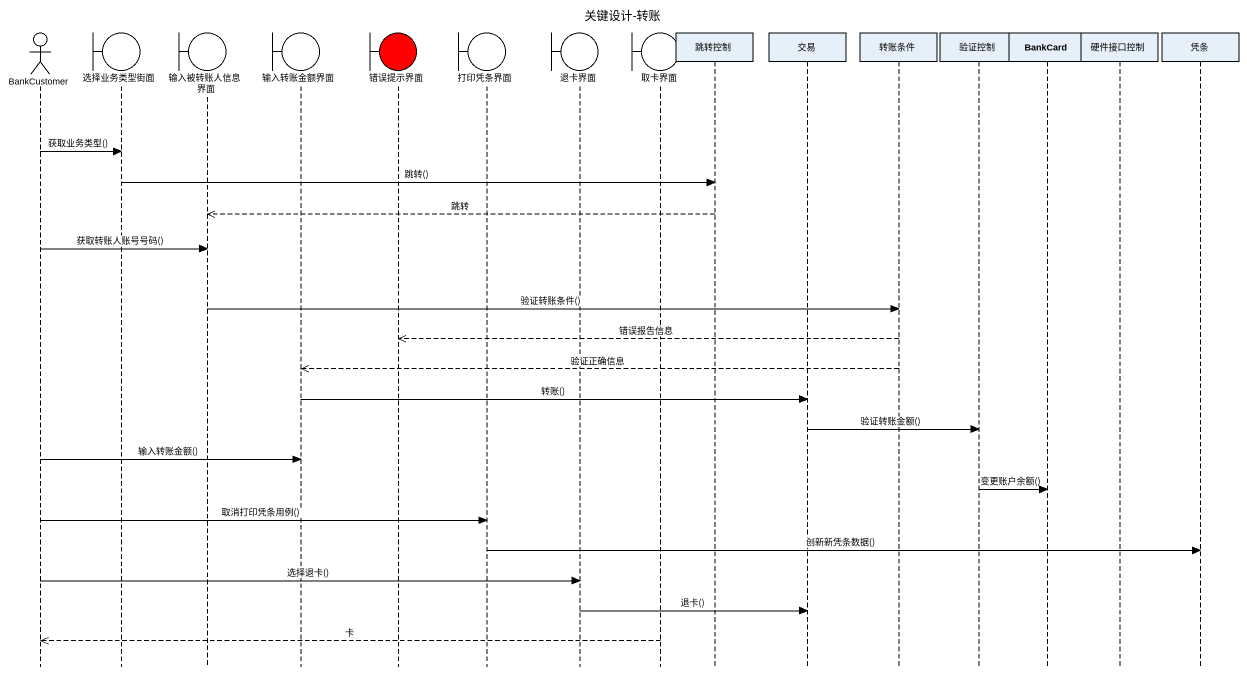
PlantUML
@startuml
title 关键设计-转账
hide footbox
actor BankCustomer
boundary 选择业务类型街面
boundary 输入被转账人信息界面
boundary 输入转账金额界面
boundary 错误提示界面 #FF0000
boundary 打印凭条界面
boundary 退卡界面
boundary 取卡界面
participant 跳转控制
participant 交易
participant 转账条件
participant 验证控制
participant BankCard
participant 硬件接口控制
participant 凭条

BankCustomer -> 选择业务类型街面 : 获取业务类型()
选择业务类型街面 -> 跳转控制 : 跳转()
跳转控制 -->> 输入被转账人信息界面 : 跳转
BankCustomer -> 输入被转账人信息界面 : 获取转账人账号号码()
输入被转账人信息界面 -> 转账条件 : 验证转账条件()
转账条件 -->> 错误提示界面 : 错误报告信息
转账条件 -->> 输入转账金额界面 : 验证正确信息
输入转账金额界面 -> 交易 : 转账()
交易 -> 验证控制 : 验证转账金额()
BankCustomer -> 输入转账金额界面 : 输入转账金额()
验证控制 -> BankCard : 变更账户余额()
BankCustomer -> 打印凭条界面 : 取消打印凭条用例()
打印凭条界面 -> 凭条 : 创新新凭条数据()
BankCustomer -> 退卡界面 : 选择退卡()
退卡界面 -> 交易 : 退卡()
取卡界面 -->> BankCustomer : 卡
@enduml
